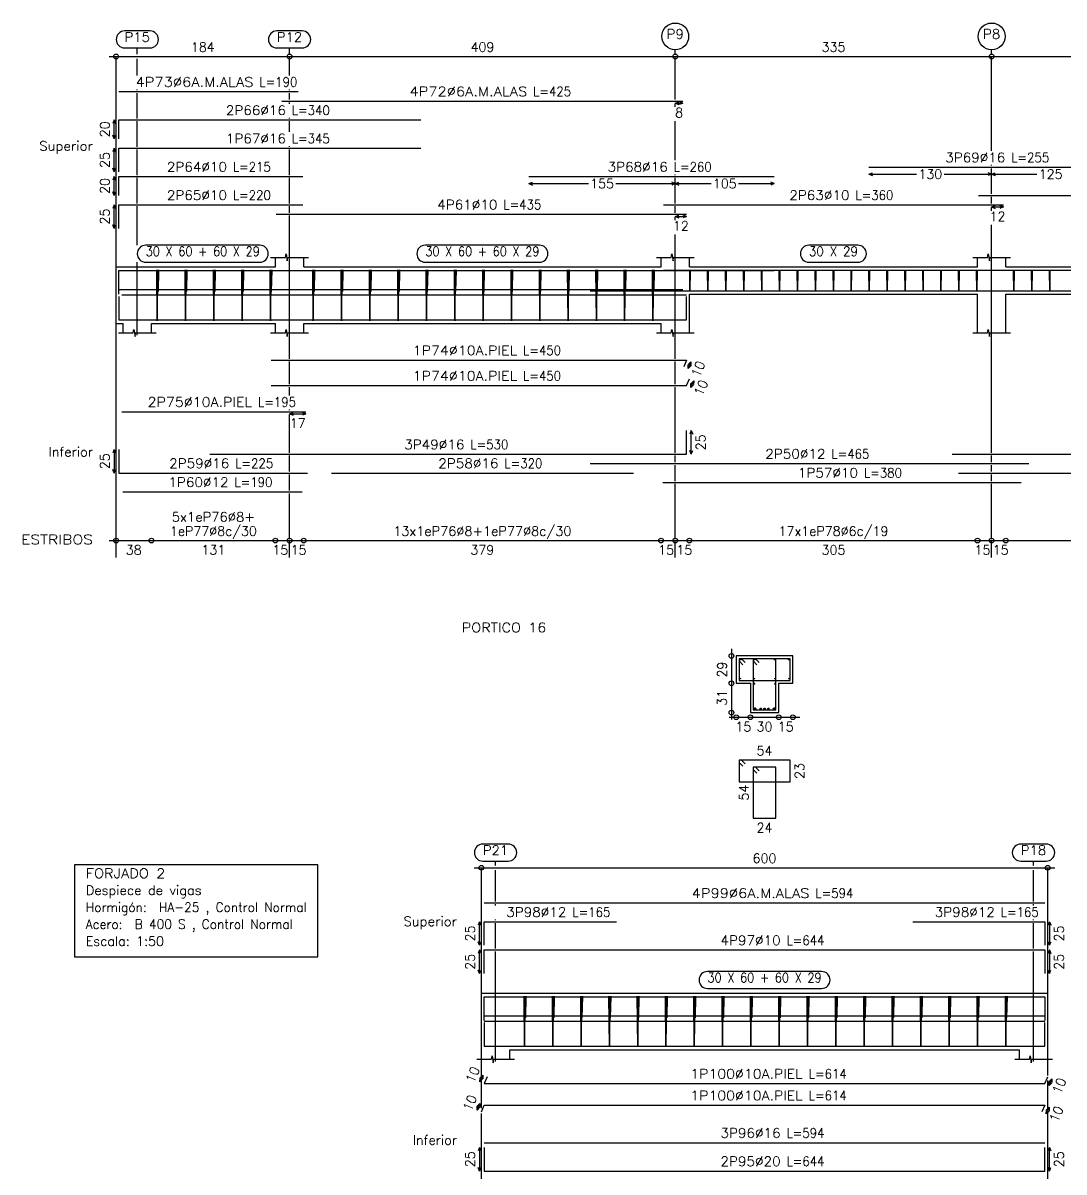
# Model space of a CAD drawing. Header units: millimetres. Extents: x 709.5 to 769, y 350.8 to 392.8.
# Drawn here: x 722.02 to 733.05, y 369.83 to 382.01 of the extents above; entities that cross this region are included whole.
import ezdxf
from ezdxf.enums import TextEntityAlignment as Align

# ---------------------------------------------------------------- set-up
doc = ezdxf.new("R2010")
doc.units = ezdxf.units.MM
doc.linetypes.add('CYPELINEA', pattern=[0])
for name, color, linetype in [('ARM_DENTRO_VIGA', 5, 'Continuous'), ('ARM_ESTRIBOS', 1, 'Continuous'), ('ARM_LONGITUDES', 3, 'CYPELINEA'), ('ARM_TEXTOS', 3, 'CYPELINEA'), ('COT_ARM', 3, 'CYPELINEA'), ('COT_COTAS', 3, 'CYPELINEA'), ('COT_EST', 3, 'CYPELINEA'), ('COT_LIN_APOYOS', 2, 'CYPELINEA'), ('COT_LIN_AUX_COTA', 2, 'CYPELINEA'), ('REF_ESCALA', 3, 'CYPELINEA'), ('REF_NOMBRE', 3, 'CYPELINEA'), ('REF_REFERENCIA', 3, 'CYPELINEA'), ('SEC_CONTORNOS', 2, 'Continuous'), ('SEC_DIM_VIGA', 3, 'CYPELINEA'), ('TABLAS', 1, 'CYPELINEA'), ('TXT_EST', 3, 'CYPELINEA'), ('TXT_LONG', 3, 'CYPELINEA')]:
    doc.layers.add(name, color=color, linetype=linetype)
doc.styles.get("Standard").update_dxf_attribs({"font": 'romans.shx'})

msp = doc.modelspace()

# ---------------------------------------------------------------- linework, layer by layer
at = {"layer": 'ARM_DENTRO_VIGA'}
for p, q in [((729.617, 375.261), (729.632, 375.261)), ((729.625, 375.269), (729.625, 375.254)), ((729.767, 375.261), (729.782, 375.261)), ((729.775, 375.269), (729.775, 375.254)), ((729.981, 375.261), (729.996, 375.261)), ((729.989, 375.269), (729.989, 375.254)), ((730.131, 375.261), (730.146, 375.261)), ((730.139, 375.269), (730.139, 375.254)), ((729.618, 375.059), (729.627, 375.059)), ((729.623, 375.064), (729.623, 375.055)), ((729.762, 375.004), (729.777, 375.004)), ((729.768, 375.059), (729.777, 375.059)), ((729.77, 375.012), (729.77, 374.997)), ((729.773, 375.064), (729.773, 375.055)), ((729.986, 375.059), (729.995, 375.059)), ((729.986, 375.004), (730.001, 375.004)), ((729.991, 375.064), (729.991, 375.055)), ((729.993, 375.012), (729.993, 374.997)), ((730.136, 375.059), (730.145, 375.059)), ((730.141, 375.064), (730.141, 375.055)), ((729.765, 374.737), (729.795, 374.737)), ((729.78, 374.752), (729.78, 374.722)), ((729.829, 374.737), (729.853, 374.737)), ((729.841, 374.749), (729.841, 374.725)), ((729.869, 374.737), (729.894, 374.737)), ((729.881, 374.749), (729.881, 374.725)), ((729.91, 374.737), (729.934, 374.737)), ((729.922, 374.749), (729.922, 374.725)), ((729.969, 374.737), (729.999, 374.737)), ((729.984, 374.752), (729.984, 374.722))]:
    msp.add_line(p, q, dxfattribs=at)
for points in [[(723.04, 381.28), (724.94, 381.28)], [(724.767, 381.18), (729.017, 381.18)], [(723.04, 380.78), (723.04, 380.98), (726.24, 380.98)], [(723.04, 380.43), (723.04, 380.68), (726.24, 380.68)], [(730.988, 380.48), (733.538, 380.48)], [(723.04, 380.18), (723.04, 380.38), (724.99, 380.38)], [(727.385, 380.38), (729.985, 380.38)], [(732.148, 380.18), (735.748, 380.18)], [(723.04, 379.83), (723.04, 380.08), (724.99, 380.08)], [(724.705, 379.98), (729.055, 379.98)], [(728.812, 380.08), (732.412, 380.08)], [(723.04, 379.134), (723.04, 379.384), (726.24, 379.384)], [(723.04, 379.184), (723.04, 379.384), (726.24, 379.384)], [(723.04, 379.134), (723.04, 379.384), (724.99, 379.384)], [(723.04, 379.184), (723.04, 379.384), (724.99, 379.384)], [(724.705, 379.384), (729.055, 379.384)], [(727.385, 379.384), (729.985, 379.384)], [(728.812, 379.386), (732.412, 379.386)], [(730.988, 379.386), (733.538, 379.386)], [(732.148, 379.386), (735.748, 379.386)], [(723.04, 379.182), (724.94, 379.182)], [(723.071, 379.127), (725.021, 379.127)], [(724.655, 379.127), (729.055, 379.127)], [(724.655, 379.127), (729.055, 379.127)], [(724.767, 379.182), (729.017, 379.182)], [(728.032, 379.168), (732.682, 379.168)], [(728.802, 379.168), (732.602, 379.168)], [(731.868, 379.168), (736.018, 379.168)], [(731.938, 379.168), (735.938, 379.168)], [(723.04, 379.11), (723.04, 378.86), (725.04, 378.86)], [(724.005, 378.86), (729.055, 378.86), (729.055, 379.11)], [(723.081, 378.86), (724.981, 378.86)], [(725.292, 378.86), (728.492, 378.86)], [(724.655, 378.434), (729.055, 378.434), (729.025, 378.364)], [(724.655, 378.164), (729.055, 378.164), (729.085, 378.234)], [(723.071, 377.887), (725.021, 377.887)], [(724.005, 377.437), (729.055, 377.437), (729.055, 377.687)], [(723.04, 377.487), (723.04, 377.237), (725.04, 377.237)], [(731.868, 377.437), (736.018, 377.437)], [(728.032, 377.337), (732.682, 377.337)], [(725.292, 377.237), (728.492, 377.237)], [(731.938, 377.237), (735.938, 377.237)], [(728.802, 377.137), (732.602, 377.137)], [(723.081, 377.037), (724.981, 377.037)], [(726.912, 372.682), (732.852, 372.682)], [(726.911, 372.232), (726.911, 372.482), (728.311, 372.482)], [(731.452, 372.482), (732.852, 372.482), (732.852, 372.232)], [(726.912, 371.932), (726.912, 372.182), (732.852, 372.182), (732.852, 371.932)], [(726.911, 371.436), (726.911, 371.686), (728.311, 371.686)], [(726.912, 371.436), (726.912, 371.686), (732.852, 371.686), (732.852, 371.436)], [(731.452, 371.686), (732.852, 371.686), (732.852, 371.436)], [(726.912, 371.484), (732.852, 371.484)], [(726.912, 371.429), (732.852, 371.429)], [(726.912, 371.429), (732.852, 371.429)], [(726.912, 371.412), (726.912, 371.162), (732.852, 371.162), (732.852, 371.412)], [(726.912, 371.162), (732.852, 371.162)], [(726.942, 370.836), (726.912, 370.766), (732.852, 370.766), (732.882, 370.836)], [(726.882, 370.466), (726.912, 370.536), (732.852, 370.536), (732.821, 370.466)], [(726.912, 370.139), (732.852, 370.139)], [(726.912, 370.089), (726.912, 369.839), (732.852, 369.839), (732.852, 370.089)]]:
    msp.add_lwpolyline(points, dxfattribs=at)
for centre, radius in [((729.625, 375.261), 0.005), ((729.775, 375.261), 0.005), ((729.989, 375.261), 0.005), ((730.139, 375.261), 0.005), ((729.623, 375.059), 0.003), ((729.77, 375.004), 0.005), ((729.773, 375.059), 0.003), ((729.991, 375.059), 0.003), ((729.993, 375.004), 0.005), ((730.141, 375.059), 0.003), ((729.78, 374.737), 0.01), ((729.841, 374.737), 0.008), ((729.881, 374.737), 0.008), ((729.922, 374.737), 0.008), ((729.984, 374.737), 0.01)]:
    msp.add_circle(centre, radius, dxfattribs=at)
at = {"layer": 'ARM_ESTRIBOS'}
for points in [[(723.45, 379.353), (723.45, 379.392), (723.446, 378.852), (723.442, 379.392), (723.441, 379.368), (723.441, 379.329)], [(723.459, 379.353), (723.459, 379.392), (723.455, 379.162), (723.451, 379.392), (723.451, 379.368), (723.451, 379.329)], [(723.75, 379.353), (723.75, 379.392), (723.746, 378.852), (723.742, 379.392), (723.741, 379.368), (723.741, 379.329)], [(723.759, 379.353), (723.759, 379.392), (723.755, 379.162), (723.751, 379.392), (723.751, 379.368), (723.751, 379.329)], [(724.05, 379.353), (724.05, 379.392), (724.046, 378.852), (724.042, 379.392), (724.041, 379.368), (724.041, 379.329)], [(724.059, 379.353), (724.059, 379.392), (724.055, 379.162), (724.051, 379.392), (724.051, 379.368), (724.051, 379.329)], [(724.35, 379.353), (724.35, 379.392), (724.346, 378.852), (724.342, 379.392), (724.341, 379.368), (724.341, 379.329)], [(724.359, 379.353), (724.359, 379.392), (724.355, 379.162), (724.351, 379.392), (724.351, 379.368), (724.351, 379.329)], [(724.65, 379.353), (724.65, 379.392), (724.646, 378.852), (724.642, 379.392), (724.641, 379.368), (724.641, 379.329)], [(724.659, 379.353), (724.659, 379.392), (724.655, 379.162), (724.651, 379.392), (724.651, 379.368), (724.651, 379.329)], [(725.103, 379.353), (725.103, 379.392), (725.099, 378.852), (725.095, 379.392), (725.094, 379.368), (725.094, 379.329)], [(725.112, 379.353), (725.112, 379.392), (725.108, 379.162), (725.104, 379.392), (725.104, 379.368), (725.104, 379.329)], [(725.403, 379.353), (725.403, 379.392), (725.399, 378.852), (725.395, 379.392), (725.394, 379.368), (725.394, 379.329)], [(725.412, 379.353), (725.412, 379.392), (725.408, 379.162), (725.404, 379.392), (725.404, 379.368), (725.404, 379.329)], [(725.703, 379.353), (725.703, 379.392), (725.699, 378.852), (725.695, 379.392), (725.694, 379.368), (725.694, 379.329)], [(725.712, 379.353), (725.712, 379.392), (725.708, 379.162), (725.704, 379.392), (725.704, 379.368), (725.704, 379.329)], [(726.003, 379.353), (726.003, 379.392), (725.999, 378.852), (725.995, 379.392), (725.994, 379.368), (725.994, 379.329)], [(726.012, 379.353), (726.012, 379.392), (726.008, 379.162), (726.004, 379.392), (726.004, 379.368), (726.004, 379.329)], [(726.303, 379.353), (726.303, 379.392), (726.299, 378.852), (726.295, 379.392), (726.294, 379.368), (726.294, 379.329)], [(726.312, 379.353), (726.312, 379.392), (726.308, 379.162), (726.304, 379.392), (726.304, 379.368), (726.304, 379.329)], [(726.603, 379.353), (726.603, 379.392), (726.599, 378.852), (726.595, 379.392), (726.594, 379.368), (726.594, 379.329)], [(726.612, 379.353), (726.612, 379.392), (726.608, 379.162), (726.604, 379.392), (726.604, 379.368), (726.604, 379.329)], [(726.903, 379.353), (726.903, 379.392), (726.899, 378.852), (726.895, 379.392), (726.894, 379.368), (726.894, 379.329)], [(726.912, 379.353), (726.912, 379.392), (726.908, 379.162), (726.904, 379.392), (726.904, 379.368), (726.904, 379.329)], [(727.203, 379.353), (727.203, 379.392), (727.199, 378.852), (727.195, 379.392), (727.194, 379.368), (727.194, 379.329)], [(727.212, 379.353), (727.212, 379.392), (727.208, 379.162), (727.204, 379.392), (727.204, 379.368), (727.204, 379.329)], [(727.503, 379.353), (727.503, 379.392), (727.499, 378.852), (727.495, 379.392), (727.494, 379.368), (727.494, 379.329)], [(727.512, 379.353), (727.512, 379.392), (727.508, 379.162), (727.504, 379.392), (727.504, 379.368), (727.504, 379.329)], [(727.803, 379.353), (727.803, 379.392), (727.799, 378.852), (727.795, 379.392), (727.794, 379.368), (727.794, 379.329)], [(727.812, 379.353), (727.812, 379.392), (727.808, 379.162), (727.804, 379.392), (727.804, 379.368), (727.804, 379.329)], [(728.103, 379.353), (728.103, 379.392), (728.099, 378.852), (728.095, 379.392), (728.094, 379.368), (728.094, 379.329)], [(728.112, 379.353), (728.112, 379.392), (728.108, 379.162), (728.104, 379.392), (728.104, 379.368), (728.104, 379.329)], [(728.403, 379.353), (728.403, 379.392), (728.399, 378.852), (728.395, 379.392), (728.394, 379.368), (728.394, 379.329)], [(728.412, 379.353), (728.412, 379.392), (728.408, 379.162), (728.404, 379.392), (728.404, 379.368), (728.404, 379.329)], [(728.703, 379.353), (728.703, 379.392), (728.699, 378.852), (728.695, 379.392), (728.694, 379.368), (728.694, 379.329)], [(728.712, 379.353), (728.712, 379.392), (728.708, 379.162), (728.704, 379.392), (728.704, 379.368), (728.704, 379.329)], [(729.094, 379.363), (729.094, 379.392), (729.091, 379.162), (729.088, 379.392), (729.087, 379.374), (729.087, 379.345)], [(729.284, 379.363), (729.284, 379.392), (729.281, 379.162), (729.278, 379.392), (729.277, 379.374), (729.277, 379.345)], [(729.474, 379.363), (729.474, 379.392), (729.471, 379.162), (729.468, 379.392), (729.467, 379.374), (729.467, 379.345)], [(729.664, 379.363), (729.664, 379.392), (729.661, 379.162), (729.658, 379.392), (729.657, 379.374), (729.657, 379.345)], [(729.854, 379.363), (729.854, 379.392), (729.851, 379.162), (729.848, 379.392), (729.847, 379.374), (729.847, 379.345)], [(730.044, 379.363), (730.044, 379.392), (730.041, 379.162), (730.038, 379.392), (730.037, 379.374), (730.037, 379.345)], [(730.234, 379.363), (730.234, 379.392), (730.231, 379.162), (730.228, 379.392), (730.227, 379.374), (730.227, 379.345)], [(730.424, 379.363), (730.424, 379.392), (730.421, 379.162), (730.418, 379.392), (730.417, 379.374), (730.417, 379.345)], [(730.614, 379.363), (730.614, 379.392), (730.611, 379.162), (730.608, 379.392), (730.607, 379.374), (730.607, 379.345)], [(730.804, 379.363), (730.804, 379.392), (730.801, 379.162), (730.798, 379.392), (730.797, 379.374), (730.797, 379.345)], [(730.994, 379.363), (730.994, 379.392), (730.991, 379.162), (730.988, 379.392), (730.987, 379.374), (730.987, 379.345)], [(731.184, 379.363), (731.184, 379.392), (731.181, 379.162), (731.178, 379.392), (731.177, 379.374), (731.177, 379.345)], [(731.374, 379.363), (731.374, 379.392), (731.371, 379.162), (731.368, 379.392), (731.367, 379.374), (731.367, 379.345)], [(731.564, 379.363), (731.564, 379.392), (731.561, 379.162), (731.558, 379.392), (731.557, 379.374), (731.557, 379.345)], [(731.754, 379.363), (731.754, 379.392), (731.751, 379.162), (731.748, 379.392), (731.747, 379.374), (731.747, 379.345)], [(731.944, 379.363), (731.944, 379.392), (731.941, 379.162), (731.938, 379.392), (731.937, 379.374), (731.937, 379.345)], [(732.134, 379.363), (732.134, 379.392), (732.131, 379.162), (732.128, 379.392), (732.127, 379.374), (732.127, 379.345)], [(732.526, 379.363), (732.526, 379.392), (732.523, 379.162), (732.52, 379.392), (732.52, 379.374), (732.52, 379.345)], [(732.716, 379.363), (732.716, 379.392), (732.713, 379.162), (732.71, 379.392), (732.71, 379.374), (732.71, 379.345)], [(732.906, 379.363), (732.906, 379.392), (732.903, 379.162), (732.9, 379.392), (732.9, 379.374), (732.9, 379.345)], [(729.675, 375.23), (729.636, 375.269), (729.612, 375.269), (729.612, 375.039), (730.152, 375.039), (730.152, 375.269), (729.612, 375.269), (729.612, 375.245), (729.651, 375.206)], [(729.825, 375.23), (729.786, 375.269), (729.762, 375.269), (729.762, 374.729), (730.002, 374.729), (730.002, 375.269), (729.762, 375.269), (729.762, 375.245), (729.801, 375.206)], [(729.675, 374.155), (729.636, 374.194), (729.612, 374.194), (729.612, 373.964), (730.152, 373.964), (730.152, 374.194), (729.612, 374.194), (729.612, 374.17), (729.651, 374.131)], [(729.825, 374.08), (729.786, 374.119), (729.762, 374.119), (729.762, 373.579), (730.002, 373.579), (730.002, 374.119), (729.762, 374.119), (729.762, 374.095), (729.801, 374.056)], [(727.341, 371.655), (727.341, 371.694), (727.337, 371.154), (727.333, 371.694), (727.333, 371.67), (727.333, 371.631)], [(727.351, 371.655), (727.351, 371.694), (727.347, 371.464), (727.343, 371.694), (727.342, 371.67), (727.342, 371.631)], [(727.641, 371.655), (727.641, 371.694), (727.637, 371.154), (727.633, 371.694), (727.633, 371.67), (727.633, 371.631)], [(727.651, 371.655), (727.651, 371.694), (727.647, 371.464), (727.643, 371.694), (727.642, 371.67), (727.642, 371.631)], [(727.941, 371.655), (727.941, 371.694), (727.937, 371.154), (727.933, 371.694), (727.933, 371.67), (727.933, 371.631)], [(727.951, 371.655), (727.951, 371.694), (727.947, 371.464), (727.943, 371.694), (727.942, 371.67), (727.942, 371.631)], [(728.241, 371.655), (728.241, 371.694), (728.237, 371.154), (728.233, 371.694), (728.233, 371.67), (728.233, 371.631)], [(728.251, 371.655), (728.251, 371.694), (728.247, 371.464), (728.243, 371.694), (728.242, 371.67), (728.242, 371.631)], [(728.541, 371.655), (728.541, 371.694), (728.537, 371.154), (728.533, 371.694), (728.533, 371.67), (728.533, 371.631)], [(728.551, 371.655), (728.551, 371.694), (728.547, 371.464), (728.543, 371.694), (728.542, 371.67), (728.542, 371.631)], [(728.841, 371.655), (728.841, 371.694), (728.837, 371.154), (728.833, 371.694), (728.833, 371.67), (728.833, 371.631)], [(728.851, 371.655), (728.851, 371.694), (728.847, 371.464), (728.843, 371.694), (728.842, 371.67), (728.842, 371.631)], [(729.141, 371.655), (729.141, 371.694), (729.137, 371.154), (729.133, 371.694), (729.133, 371.67), (729.133, 371.631)], [(729.151, 371.655), (729.151, 371.694), (729.147, 371.464), (729.143, 371.694), (729.142, 371.67), (729.142, 371.631)], [(729.441, 371.655), (729.441, 371.694), (729.437, 371.154), (729.433, 371.694), (729.433, 371.67), (729.433, 371.631)], [(729.451, 371.655), (729.451, 371.694), (729.447, 371.464), (729.443, 371.694), (729.442, 371.67), (729.442, 371.631)], [(729.741, 371.655), (729.741, 371.694), (729.737, 371.154), (729.733, 371.694), (729.733, 371.67), (729.733, 371.631)], [(729.751, 371.655), (729.751, 371.694), (729.747, 371.464), (729.743, 371.694), (729.742, 371.67), (729.742, 371.631)], [(730.041, 371.655), (730.041, 371.694), (730.037, 371.154), (730.033, 371.694), (730.033, 371.67), (730.033, 371.631)], [(730.051, 371.655), (730.051, 371.694), (730.047, 371.464), (730.043, 371.694), (730.042, 371.67), (730.042, 371.631)], [(730.341, 371.655), (730.341, 371.694), (730.337, 371.154), (730.333, 371.694), (730.333, 371.67), (730.333, 371.631)], [(730.351, 371.655), (730.351, 371.694), (730.347, 371.464), (730.343, 371.694), (730.342, 371.67), (730.342, 371.631)], [(730.641, 371.655), (730.641, 371.694), (730.637, 371.154), (730.633, 371.694), (730.633, 371.67), (730.633, 371.631)], [(730.651, 371.655), (730.651, 371.694), (730.647, 371.464), (730.643, 371.694), (730.642, 371.67), (730.642, 371.631)], [(730.941, 371.655), (730.941, 371.694), (730.937, 371.154), (730.933, 371.694), (730.933, 371.67), (730.933, 371.631)], [(730.951, 371.655), (730.951, 371.694), (730.947, 371.464), (730.943, 371.694), (730.942, 371.67), (730.942, 371.631)], [(731.241, 371.655), (731.241, 371.694), (731.237, 371.154), (731.233, 371.694), (731.233, 371.67), (731.233, 371.631)], [(731.251, 371.655), (731.251, 371.694), (731.247, 371.464), (731.243, 371.694), (731.242, 371.67), (731.242, 371.631)], [(731.541, 371.655), (731.541, 371.694), (731.537, 371.154), (731.533, 371.694), (731.533, 371.67), (731.533, 371.631)], [(731.551, 371.655), (731.551, 371.694), (731.547, 371.464), (731.543, 371.694), (731.542, 371.67), (731.542, 371.631)], [(731.841, 371.655), (731.841, 371.694), (731.837, 371.154), (731.833, 371.694), (731.833, 371.67), (731.833, 371.631)], [(731.851, 371.655), (731.851, 371.694), (731.847, 371.464), (731.843, 371.694), (731.842, 371.67), (731.842, 371.631)], [(732.141, 371.655), (732.141, 371.694), (732.137, 371.154), (732.133, 371.694), (732.133, 371.67), (732.133, 371.631)], [(732.151, 371.655), (732.151, 371.694), (732.147, 371.464), (732.143, 371.694), (732.142, 371.67), (732.142, 371.631)], [(732.441, 371.655), (732.441, 371.694), (732.437, 371.154), (732.433, 371.694), (732.433, 371.67), (732.433, 371.631)], [(732.451, 371.655), (732.451, 371.694), (732.447, 371.464), (732.443, 371.694), (732.442, 371.67), (732.442, 371.631)]]:
    msp.add_lwpolyline(points, dxfattribs=at)
at = {"layer": 'ARM_LONGITUDES'}
for p, q in [((722.99, 380.98), (722.975, 380.942)), ((722.99, 380.78), (722.99, 380.98)), ((722.99, 380.98), (723.005, 380.942)), ((722.99, 380.78), (722.975, 380.817)), ((722.99, 380.78), (723.005, 380.817)), ((722.99, 380.68), (722.975, 380.642)), ((722.99, 380.43), (722.99, 380.68)), ((722.99, 380.68), (723.005, 380.642)), ((722.99, 380.43), (722.975, 380.467)), ((722.99, 380.43), (723.005, 380.467)), ((722.99, 380.38), (722.975, 380.342)), ((722.99, 380.18), (722.99, 380.38)), ((722.99, 380.38), (723.005, 380.342)), ((722.99, 380.18), (722.975, 380.217)), ((722.99, 380.18), (723.005, 380.217)), ((722.99, 380.08), (722.975, 380.042)), ((722.99, 379.83), (722.99, 380.08)), ((722.99, 380.08), (723.005, 380.042)), ((722.99, 379.83), (722.975, 379.867)), ((722.99, 379.83), (723.005, 379.867)), ((729.101, 378.415), (729.071, 378.345)), ((729.071, 378.345), (729.072, 378.385)), ((729.101, 378.415), (729.073, 378.386)), ((729.101, 378.415), (729.1, 378.374)), ((729.071, 378.345), (729.1, 378.373)), ((729.101, 378.145), (729.131, 378.215)), ((729.101, 378.145), (729.102, 378.185)), ((729.101, 378.145), (729.13, 378.173)), ((729.131, 378.215), (729.103, 378.186)), ((729.131, 378.215), (729.13, 378.174)), ((729.105, 377.687), (729.09, 377.65)), ((729.105, 377.437), (729.105, 377.687)), ((729.105, 377.687), (729.12, 377.65)), ((722.99, 377.487), (722.975, 377.45)), ((722.99, 377.487), (722.99, 377.237)), ((722.99, 377.487), (723.005, 377.45)), ((729.105, 377.437), (729.09, 377.475)), ((729.105, 377.437), (729.12, 377.475)), ((722.99, 377.237), (722.975, 377.275)), ((722.99, 377.237), (723.005, 377.275)), ((726.861, 372.482), (726.846, 372.444)), ((726.861, 372.232), (726.861, 372.482)), ((726.861, 372.482), (726.876, 372.444)), ((732.902, 372.482), (732.887, 372.444)), ((732.902, 372.482), (732.902, 372.232)), ((732.902, 372.482), (732.917, 372.444)), ((726.861, 372.232), (726.846, 372.269)), ((726.861, 372.182), (726.846, 372.144)), ((726.861, 372.232), (726.876, 372.269)), ((726.861, 371.932), (726.861, 372.182)), ((726.861, 372.182), (726.877, 372.144)), ((732.902, 372.232), (732.887, 372.269)), ((732.902, 372.182), (732.887, 372.144)), ((732.902, 372.232), (732.917, 372.269)), ((732.902, 372.182), (732.902, 371.932)), ((732.902, 372.182), (732.916, 372.144)), ((726.861, 371.932), (726.846, 371.969)), ((726.861, 371.932), (726.877, 371.969)), ((732.902, 371.932), (732.887, 371.969)), ((732.902, 371.932), (732.916, 371.969)), ((726.896, 370.856), (726.866, 370.786)), ((726.896, 370.856), (726.867, 370.828)), ((726.896, 370.856), (726.895, 370.816)), ((726.866, 370.786), (726.867, 370.827)), ((726.866, 370.786), (726.894, 370.815)), ((732.897, 370.747), (732.927, 370.817)), ((732.897, 370.747), (732.898, 370.787)), ((732.897, 370.747), (732.926, 370.775)), ((732.927, 370.817), (732.899, 370.788)), ((732.927, 370.817), (732.926, 370.776)), ((726.836, 370.486), (726.866, 370.556)), ((726.836, 370.486), (726.837, 370.527)), ((726.836, 370.486), (726.864, 370.515)), ((726.866, 370.556), (726.837, 370.528)), ((726.866, 370.556), (726.865, 370.516)), ((732.897, 370.517), (732.867, 370.447)), ((732.867, 370.447), (732.868, 370.487)), ((732.867, 370.447), (732.896, 370.475)), ((732.897, 370.517), (732.869, 370.488)), ((732.897, 370.517), (732.896, 370.476)), ((726.861, 370.089), (726.846, 370.052)), ((726.861, 370.089), (726.861, 369.839)), ((726.861, 370.089), (726.877, 370.052)), ((732.902, 370.089), (732.887, 370.052)), ((732.902, 369.839), (732.902, 370.089)), ((732.902, 370.089), (732.916, 370.052)), ((726.861, 369.839), (726.846, 369.877)), ((726.861, 369.839), (726.877, 369.877)), ((732.902, 369.839), (732.887, 369.877)), ((732.902, 369.839), (732.916, 369.877))]:
    msp.add_line(p, q, dxfattribs=at)
at = {"layer": 'COT_ARM'}
for p, q in [((728.935, 381.157), (728.973, 381.172)), ((728.935, 381.157), (729.017, 381.157)), ((728.935, 381.157), (728.973, 381.142)), ((729.017, 381.157), (728.979, 381.172)), ((729.017, 381.157), (728.979, 381.142)), ((730.988, 380.405), (731.025, 380.42)), ((730.988, 380.405), (731.493, 380.405)), ((730.988, 380.405), (731.025, 380.39)), ((731.783, 380.405), (732.288, 380.405)), ((732.288, 380.405), (732.25, 380.42)), ((732.288, 380.405), (732.25, 380.39)), ((732.288, 380.405), (732.325, 380.42)), ((732.288, 380.405), (732.768, 380.405)), ((732.288, 380.405), (732.325, 380.39)), ((727.385, 380.305), (727.423, 380.32)), ((727.385, 380.305), (728.016, 380.305)), ((727.385, 380.305), (727.423, 380.29)), ((728.305, 380.305), (728.935, 380.305)), ((728.935, 380.305), (728.898, 380.32)), ((728.935, 380.305), (728.898, 380.29)), ((728.935, 380.305), (728.973, 380.32)), ((728.935, 380.305), (729.316, 380.305)), ((728.935, 380.305), (728.973, 380.29)), ((729.605, 380.305), (729.985, 380.305)), ((729.985, 380.305), (729.948, 380.32)), ((729.985, 380.305), (729.948, 380.29)), ((728.935, 379.957), (728.973, 379.972)), ((729.055, 379.957), (729.018, 379.972)), ((732.288, 380.057), (732.325, 380.072)), ((732.288, 380.057), (732.412, 380.057)), ((732.288, 380.057), (732.325, 380.042)), ((732.412, 380.057), (732.374, 380.072)), ((732.412, 380.057), (732.374, 380.042)), ((728.935, 379.957), (729.055, 379.957)), ((728.935, 379.957), (728.973, 379.942)), ((729.055, 379.957), (729.018, 379.942)), ((724.848, 377.865), (724.885, 377.88)), ((724.848, 377.865), (725.021, 377.865)), ((724.848, 377.865), (724.885, 377.85)), ((725.021, 377.865), (724.984, 377.88)), ((725.021, 377.865), (724.984, 377.85))]:
    msp.add_line(p, q, dxfattribs=at)
at = {"layer": 'COT_COTAS'}
for p, q in [((722.935, 381.652), (724.848, 381.652)), ((724.848, 381.652), (728.935, 381.652)), ((728.935, 381.652), (732.288, 381.652)), ((732.288, 381.652), (735.608, 381.652)), ((726.806, 373.054), (732.957, 373.054))]:
    msp.add_line(p, q, dxfattribs=at)
for centre in [(723.01, 381.652), (724.848, 381.652), (728.935, 381.652), (732.288, 381.652), (726.881, 373.054), (732.882, 373.054)]:
    msp.add_circle(centre, 0.025, dxfattribs=at)
at = {"layer": 'COT_EST'}
for p, q in [((722.935, 376.522), (723.385, 376.522)), ((723.385, 376.522), (724.698, 376.522)), ((724.698, 376.522), (724.848, 376.522)), ((724.848, 376.522), (724.998, 376.522)), ((724.998, 376.522), (728.785, 376.522)), ((728.785, 376.522), (728.935, 376.522)), ((728.935, 376.522), (729.085, 376.522)), ((729.085, 376.522), (732.138, 376.522)), ((732.138, 376.522), (732.288, 376.522)), ((732.288, 376.522), (732.438, 376.522)), ((732.438, 376.522), (735.458, 376.522))]:
    msp.add_line(p, q, dxfattribs=at)
for centre in [(723.01, 376.522), (723.385, 376.522), (724.698, 376.522), (724.848, 376.522), (724.998, 376.522), (728.785, 376.522), (728.935, 376.522), (729.085, 376.522), (732.138, 376.522), (732.288, 376.522), (732.438, 376.522)]:
    msp.add_circle(centre, 0.025, dxfattribs=at)
at = {"layer": 'COT_LIN_APOYOS'}
for p, q in [((723.01, 381.64), (723.01, 381.652)), ((723.01, 381.452), (723.01, 381.64)), ((724.848, 381.452), (724.848, 381.64)), ((728.935, 381.452), (728.935, 381.64)), ((732.288, 381.452), (732.288, 381.64)), ((723.01, 379.652), (723.01, 381.452)), ((728.935, 381.195), (728.935, 381.452)), ((732.288, 380.652), (732.288, 381.452)), ((724.848, 381.295), (724.848, 381.302)), ((724.848, 381.195), (724.848, 381.265)), ((724.848, 381.152), (724.848, 381.165)), ((728.935, 381.117), (728.935, 381.15)), ((724.848, 380.995), (724.848, 381.002)), ((724.848, 380.852), (724.848, 380.965)), ((728.935, 380.552), (728.935, 380.967)), ((724.848, 380.695), (724.848, 380.702)), ((724.848, 380.395), (724.848, 380.665)), ((732.288, 380.495), (732.288, 380.502)), ((732.288, 380.412), (732.288, 380.465)), ((724.848, 380.095), (724.848, 380.365)), ((728.935, 380.395), (728.935, 380.402)), ((728.935, 380.312), (728.935, 380.365)), ((732.288, 380.195), (732.288, 380.397)), ((728.935, 380.095), (728.935, 380.297)), ((732.288, 380.095), (732.288, 380.165)), ((724.848, 379.995), (724.848, 380.065)), ((728.935, 379.995), (728.935, 380.065)), ((732.288, 380.017), (732.288, 380.05)), ((724.848, 379.652), (724.848, 379.965)), ((728.935, 379.917), (728.935, 379.95)), ((732.288, 379.652), (732.288, 379.867)), ((728.935, 379.652), (728.935, 379.767)), ((723.01, 378.607), (723.01, 379.652)), ((724.848, 378.607), (724.848, 379.652)), ((728.935, 378.607), (728.935, 379.652)), ((732.288, 378.607), (732.288, 379.652)), ((723.01, 377.702), (723.01, 378.607)), ((724.848, 378.449), (724.848, 378.607)), ((728.935, 378.449), (728.935, 378.607)), ((732.288, 377.702), (732.288, 378.607)), ((724.848, 378.179), (724.848, 378.419)), ((728.935, 378.179), (728.935, 378.419)), ((724.848, 378.06), (724.848, 378.149)), ((728.935, 377.702), (728.935, 378.149)), ((724.848, 377.902), (724.848, 377.91)), ((724.848, 377.702), (724.848, 377.857)), ((723.01, 376.822), (723.01, 377.702)), ((724.848, 377.452), (724.848, 377.702)), ((728.935, 377.452), (728.935, 377.702)), ((732.288, 377.452), (732.288, 377.702)), ((724.848, 377.252), (724.848, 377.422)), ((728.935, 377.352), (728.935, 377.422)), ((732.288, 377.352), (732.288, 377.422)), ((728.935, 377.152), (728.935, 377.322)), ((732.288, 377.252), (732.288, 377.322)), ((724.848, 377.052), (724.848, 377.222)), ((732.288, 377.152), (732.288, 377.222)), ((728.935, 376.822), (728.935, 377.122)), ((732.288, 376.822), (732.288, 377.122)), ((724.848, 376.822), (724.848, 377.022)), ((723.01, 376.535), (723.01, 376.822)), ((724.848, 376.535), (724.848, 376.822)), ((728.935, 376.535), (728.935, 376.822)), ((732.288, 376.535), (732.288, 376.822)), ((723.01, 376.51), (723.01, 376.535)), ((723.01, 376.342), (723.01, 376.51)), ((724.848, 376.342), (724.848, 376.51)), ((728.935, 376.342), (728.935, 376.51)), ((732.288, 376.342), (732.288, 376.51)), ((726.881, 373.042), (726.881, 373.054)), ((726.881, 372.854), (726.881, 373.042)), ((732.882, 373.042), (732.882, 373.054)), ((732.882, 372.854), (732.882, 373.042)), ((726.881, 371.954), (726.881, 372.854)), ((732.882, 371.954), (732.882, 372.854)), ((726.881, 370.939), (726.881, 371.954)), ((732.882, 370.939), (732.882, 371.954)), ((726.881, 370.838), (726.881, 370.939)), ((732.882, 370.853), (732.882, 370.939)), ((726.881, 370.504), (726.881, 370.803)), ((732.882, 370.5), (732.882, 370.799)), ((726.881, 370.312), (726.881, 370.45)), ((732.882, 370.312), (732.882, 370.465)), ((726.881, 369.624), (726.881, 370.312)), ((732.882, 369.624), (732.882, 370.312))]:
    msp.add_line(p, q, dxfattribs=at)
at = {"layer": 'COT_LIN_AUX_COTA'}
for p, q in [((723.235, 381.677), (723.235, 381.743)), ((724.848, 381.677), (724.848, 381.743)), ((728.935, 381.677), (728.935, 381.722)), ((732.288, 381.677), (732.288, 381.722)), ((723.235, 381.452), (723.235, 381.627)), ((723.235, 381.295), (723.235, 381.302)), ((723.235, 380.995), (723.235, 381.265)), ((723.235, 380.695), (723.235, 380.965)), ((723.235, 380.395), (723.235, 380.665)), ((723.235, 380.095), (723.235, 380.365)), ((723.235, 379.652), (723.235, 380.065)), ((723.235, 378.697), (723.235, 379.472)), ((727.031, 373.079), (727.031, 373.124)), ((727.031, 372.854), (727.031, 373.029)), ((732.732, 373.079), (732.732, 373.124)), ((732.732, 372.854), (732.732, 373.029)), ((727.031, 372.697), (727.031, 372.854)), ((732.732, 372.697), (732.732, 372.854)), ((727.031, 372.654), (727.031, 372.667)), ((732.732, 372.654), (732.732, 372.667)), ((727.031, 372.497), (727.031, 372.504)), ((727.031, 372.197), (727.031, 372.467)), ((732.732, 372.497), (732.732, 372.504)), ((732.732, 372.197), (732.732, 372.467)), ((727.031, 371.954), (727.031, 372.167)), ((732.732, 371.954), (732.732, 372.167)), ((727.031, 370.999), (727.031, 371.954)), ((732.732, 370.999), (732.732, 371.954))]:
    msp.add_line(p, q, dxfattribs=at)
at = {"layer": 'REF_NOMBRE'}
for p, q in [((724.533, 379.652), (723.324, 379.652)), ((727.496, 379.652), (726.287, 379.652)), ((730.871, 379.652), (730.352, 379.652)), ((723.324, 379.472), (724.533, 379.472)), ((726.287, 379.472), (727.496, 379.472)), ((730.352, 379.472), (730.871, 379.472)), ((730.486, 371.954), (729.277, 371.954)), ((729.277, 371.774), (730.486, 371.774))]:
    msp.add_line(p, q, dxfattribs=at)
for centre, start, end in [((723.324, 379.562), 90, 270), ((724.533, 379.562), 270, 90), ((726.287, 379.562), 90, 270), ((727.496, 379.562), 270, 90), ((730.352, 379.562), 90, 270), ((730.871, 379.562), 270, 90), ((729.277, 371.864), 90, 270), ((730.486, 371.864), 270, 90)]:
    msp.add_arc(centre, 0.09, start, end, dxfattribs=at)
at = {"layer": 'REF_REFERENCIA'}
for p, q in [((723.369, 381.923), (723.101, 381.923)), ((724.982, 381.923), (724.714, 381.923)), ((723.101, 381.743), (723.369, 381.743)), ((724.714, 381.743), (724.982, 381.743)), ((727.165, 373.304), (726.897, 373.304)), ((732.866, 373.304), (732.597, 373.304)), ((726.897, 373.124), (727.165, 373.124)), ((732.597, 373.124), (732.866, 373.124))]:
    msp.add_line(p, q, dxfattribs=at)
for centre in [(728.935, 381.865), (732.288, 381.865)]:
    msp.add_circle(centre, 0.142, dxfattribs=at)
for centre, start, end in [((723.101, 381.833), 90, 270), ((723.369, 381.833), 270, 90), ((724.714, 381.833), 90, 270), ((724.982, 381.833), 270, 90), ((726.897, 373.214), 90, 270), ((727.165, 373.214), 270, 90), ((732.597, 373.214), 90, 270), ((732.866, 373.214), 270, 90)]:
    msp.add_arc(centre, 0.09, start, end, dxfattribs=at)
at = {"layer": 'SEC_CONTORNOS'}
for p, q in [((724.648, 379.522), (724.805, 379.522)), ((724.698, 379.422), (724.698, 379.522)), ((724.805, 379.522), (724.812, 379.56)), ((724.812, 379.56), (724.824, 379.485)), ((724.824, 379.485), (724.83, 379.522)), ((724.83, 379.522), (725.048, 379.522)), ((724.998, 379.422), (724.998, 379.522)), ((728.735, 379.522), (728.893, 379.522)), ((728.785, 379.422), (728.785, 379.522)), ((728.893, 379.522), (728.899, 379.56)), ((728.899, 379.56), (728.912, 379.485)), ((728.912, 379.485), (728.918, 379.522)), ((728.918, 379.522), (729.135, 379.522)), ((729.085, 379.422), (729.085, 379.522)), ((732.088, 379.522), (732.245, 379.522)), ((732.138, 379.422), (732.138, 379.522)), ((732.245, 379.522), (732.252, 379.56)), ((732.252, 379.56), (732.264, 379.485)), ((732.264, 379.485), (732.27, 379.522)), ((732.27, 379.522), (732.488, 379.522)), ((732.438, 379.422), (732.438, 379.522)), ((723.01, 379.422), (723.085, 379.422)), ((723.01, 378.822), (723.01, 379.422)), ((723.085, 379.422), (723.385, 379.422)), ((723.085, 379.422), (723.385, 379.422)), ((723.385, 379.422), (724.698, 379.422)), ((724.998, 379.422), (728.785, 379.422)), ((729.085, 379.422), (732.138, 379.422)), ((732.438, 379.422), (735.458, 379.422)), ((729.085, 379.132), (732.138, 379.132)), ((729.085, 378.722), (729.085, 379.132)), ((732.138, 378.722), (732.138, 379.132)), ((732.438, 379.132), (735.458, 379.132)), ((732.438, 378.722), (732.438, 379.132)), ((723.01, 378.822), (723.085, 378.822)), ((723.085, 378.722), (723.085, 378.822)), ((723.192, 378.722), (723.199, 378.76)), ((723.199, 378.76), (723.211, 378.685)), ((723.385, 378.822), (724.698, 378.822)), ((723.385, 378.722), (723.385, 378.822)), ((724.698, 378.722), (724.698, 378.822)), ((724.805, 378.722), (724.812, 378.76)), ((724.812, 378.76), (724.824, 378.685)), ((724.998, 378.822), (728.785, 378.822)), ((724.998, 378.722), (724.998, 378.822)), ((728.785, 378.722), (728.785, 378.822)), ((728.893, 378.722), (728.899, 378.76)), ((728.899, 378.76), (728.912, 378.685)), ((732.245, 378.722), (732.252, 378.76)), ((732.252, 378.76), (732.264, 378.685)), ((723.035, 378.722), (723.192, 378.722)), ((723.211, 378.685), (723.217, 378.722)), ((723.217, 378.722), (723.435, 378.722)), ((724.648, 378.722), (724.805, 378.722)), ((724.824, 378.685), (724.83, 378.722)), ((724.83, 378.722), (725.048, 378.722)), ((728.735, 378.722), (728.893, 378.722)), ((728.912, 378.685), (728.918, 378.722)), ((728.918, 378.722), (729.135, 378.722)), ((732.088, 378.722), (732.245, 378.722)), ((732.264, 378.685), (732.27, 378.722)), ((732.27, 378.722), (732.488, 378.722)), ((726.881, 371.724), (727.181, 371.724)), ((726.881, 371.724), (727.181, 371.724)), ((726.881, 371.124), (726.881, 371.724)), ((726.881, 371.124), (726.881, 371.724)), ((727.181, 371.724), (732.582, 371.724)), ((732.582, 371.724), (732.882, 371.724)), ((732.582, 371.724), (732.882, 371.724)), ((732.882, 371.124), (732.882, 371.724)), ((732.882, 371.124), (732.882, 371.724)), ((726.881, 371.024), (726.881, 371.124)), ((727.181, 371.124), (732.582, 371.124)), ((727.181, 371.024), (727.181, 371.124)), ((732.582, 371.024), (732.582, 371.124)), ((732.882, 371.024), (732.882, 371.124)), ((726.831, 371.024), (726.989, 371.024)), ((726.989, 371.024), (726.995, 371.062)), ((726.995, 371.062), (727.007, 370.987)), ((727.007, 370.987), (727.014, 371.024)), ((727.014, 371.024), (727.231, 371.024)), ((732.532, 371.024), (732.689, 371.024)), ((732.689, 371.024), (732.695, 371.062)), ((732.695, 371.062), (732.708, 370.987)), ((732.708, 370.987), (732.714, 371.024)), ((732.714, 371.024), (732.932, 371.024))]:
    msp.add_line(p, q, dxfattribs=at)
msp.add_lwpolyline([(729.731, 375.299), (729.581, 375.299), (729.581, 375.009), (729.731, 375.009), (729.731, 374.699), (730.032, 374.699), (730.032, 375.009), (730.182, 375.009), (730.182, 375.299), (730.032, 375.299), (729.731, 375.299)], dxfattribs=at)
at = {"layer": 'SEC_DIM_VIGA'}
for p, q in [((729.531, 375.374), (729.531, 375.009)), ((729.531, 375.009), (729.531, 374.624)), ((729.507, 374.649), (729.731, 374.649)), ((729.731, 374.649), (730.032, 374.649)), ((730.032, 374.649), (730.256, 374.649))]:
    msp.add_line(p, q, dxfattribs=at)
for centre in [(729.531, 375.299), (729.531, 375.009), (729.531, 374.699), (729.581, 374.649), (729.731, 374.649), (730.032, 374.649), (730.182, 374.649)]:
    msp.add_circle(centre, 0.025, dxfattribs=at)
at = {"layer": 'TABLAS'}
for p, q in [((725.149, 373.083), (722.569, 373.083)), ((722.569, 373.083), (722.569, 372.108)), ((725.149, 372.108), (725.149, 373.083)), ((722.569, 372.108), (725.149, 372.108))]:
    msp.add_line(p, q, dxfattribs=at)

# ---------------------------------------------------------------- texts
at = {"layer": 'ARM_LONGITUDES'}
for s, rotation, width, p, p2 in [('20', 90, 0.953514, (722.94, 380.796), (722.94, 380.964)), ('25', 90, 0.953514, (722.94, 380.471), (722.94, 380.639)), ('20', 90, 0.953514, (722.94, 380.196), (722.94, 380.364)), ('25', 90, 0.953514, (722.94, 379.871), (722.94, 380.039)), ('10', 66.8148, 0.953625, (729.191, 378.243), (729.257, 378.398)), ('10', 66.8148, 0.953625, (729.221, 378.043), (729.287, 378.198)), ('25', 90, 0.953514, (729.255, 377.478), (729.255, 377.646)), ('25', 90, 0.953514, (722.94, 377.278), (722.94, 377.446)), ('25', 90, 0.953514, (726.811, 372.273), (726.811, 372.441)), ('25', 90, 0.953514, (733.052, 372.273), (733.052, 372.441)), ('25', 90, 0.953514, (726.811, 371.973), (726.811, 372.141)), ('25', 90, 0.953514, (733.052, 371.973), (733.052, 372.141)), ('10', 66.8148, 0.953625, (726.802, 370.764), (726.868, 370.919)), ('10', 66.8148, 0.953625, (733.017, 370.646), (733.083, 370.8)), ('10', 66.8148, 0.953625, (726.772, 370.464), (726.838, 370.619)), ('10', 66.8148, 0.953625, (732.987, 370.346), (733.053, 370.5)), ('25', 90, 0.953514, (726.811, 369.88), (726.811, 370.048)), ('25', 90, 0.953514, (733.052, 369.88), (733.052, 370.048))]:
    msp.add_text(s, height=0.1, rotation=rotation, dxfattribs=dict(at, width=width)).set_placement(p, p2, align=Align.FIT)
at = {"layer": 'ARM_TEXTOS'}
for s, width, p, p2 in [('4P73%%c6A.M.ALAS', 1.04, (723.217, 381.332), (724.465, 381.332)), ('4P72%%c6A.M.ALAS', 1.04, (726.119, 381.232), (727.367, 381.232)), ('2P66%%c16', 0.97719, (724.173, 381.032), (724.81, 381.032)), ('1P67%%c16', 0.97719, (724.173, 380.732), (724.81, 380.732)), ('3P69%%c16', 0.97719, (731.796, 380.532), (732.433, 380.532)), ('2P64%%c10', 0.97719, (723.548, 380.432), (724.185, 380.432)), ('3P68%%c16', 0.97719, (728.218, 380.432), (728.856, 380.432)), ('2P65%%c10', 0.97719, (723.548, 380.132), (724.185, 380.132)), ('2P63%%c10', 0.97719, (730.144, 380.132), (730.782, 380.132)), ('4P61%%c10', 0.97719, (726.413, 380.032), (727.051, 380.032)), ('1P74%%c10A.PIEL', 1.002026, (726.153, 378.487), (727.26, 378.487)), ('1P74%%c10A.PIEL', 1.002026, (726.153, 378.217), (727.26, 378.217)), ('2P75%%c10A.PIEL', 1.002026, (723.344, 377.94), (724.451, 377.94)), ('3P49%%c16', 0.97719, (726.063, 377.49), (726.701, 377.49)), ('2P50%%c12', 0.97719, (729.889, 377.39), (730.527, 377.39)), ('2P59%%c16', 0.97719, (723.572, 377.29), (724.21, 377.29)), ('2P58%%c16', 0.97719, (726.424, 377.29), (727.062, 377.29)), ('1P57%%c10', 0.97719, (730.234, 377.19), (730.872, 377.19)), ('1P60%%c12', 0.97719, (723.564, 377.09), (724.202, 377.09)), ('4P99%%c6A.M.ALAS', 1.04, (729.109, 372.734), (730.357, 372.734)), ('3P98%%c12', 0.97719, (727.144, 372.534), (727.781, 372.534)), ('3P98%%c12', 0.97719, (731.685, 372.534), (732.322, 372.534)), ('4P97%%c10', 0.97719, (729.414, 372.234), (730.052, 372.234)), ('1P100%%c10A.PIEL', 0.9925, (729.095, 370.819), (730.286, 370.819)), ('1P100%%c10A.PIEL', 0.9925, (729.095, 370.589), (730.286, 370.589)), ('3P96%%c16', 0.97719, (729.414, 370.192), (730.052, 370.192)), ('2P95%%c20', 0.97719, (729.414, 369.892), (730.052, 369.892))]:
    msp.add_text(s, height=0.1, dxfattribs=dict(at, width=width)).set_placement(p, p2, align=Align.FIT)
at = {"layer": 'COT_ARM'}
for s, width, p, p2 in [('8', 1.037647, (728.934, 381.007), (729.018, 381.007)), ('130', 0.928421, (731.512, 380.355), (731.764, 380.355)), ('125', 0.928421, (732.787, 380.355), (733.039, 380.355)), ('155', 0.928421, (728.034, 380.255), (728.286, 380.255)), ('105', 0.928421, (729.334, 380.255), (729.586, 380.255)), ('12', 0.953514, (732.266, 379.907), (732.434, 379.907)), ('12', 0.953514, (728.911, 379.807), (729.079, 379.807)), ('17', 0.953514, (724.851, 377.715), (725.019, 377.715))]:
    msp.add_text(s, height=0.1, dxfattribs=dict(at, width=width)).set_placement(p, p2, align=Align.FIT)
at = {"layer": 'COT_COTAS'}
for s, width, p, p2 in [('184', 0.912414, (723.803, 381.702), (724.055, 381.702)), ('409', 0.945, (726.766, 381.702), (727.018, 381.702)), ('335', 0.928421, (730.486, 381.702), (730.738, 381.702)), ('600', 0.928421, (729.755, 373.104), (730.007, 373.104))]:
    msp.add_text(s, height=0.1, dxfattribs=dict(at, width=width)).set_placement(p, p2, align=Align.FIT)
at = {"layer": 'COT_EST'}
for s, width, p, p2 in [('38', 0.953514, (723.113, 376.372), (723.281, 376.372)), ('131', 1.037647, (723.915, 376.372), (724.167, 376.372)), ('15', 0.953514, (724.667, 376.372), (724.835, 376.372)), ('15', 0.953514, (724.86, 376.372), (725.028, 376.372)), ('379', 0.945, (726.765, 376.372), (727.017, 376.372)), ('15', 0.953514, (728.755, 376.372), (728.923, 376.372)), ('15', 0.953514, (728.948, 376.372), (729.116, 376.372)), ('305', 0.928421, (730.486, 376.372), (730.738, 376.372)), ('15', 0.953514, (732.107, 376.372), (732.275, 376.372)), ('15', 0.953514, (732.3, 376.372), (732.468, 376.372))]:
    msp.add_text(s, height=0.1, dxfattribs=dict(at, width=width)).set_placement(p, p2, align=Align.FIT)
at = {"layer": 'REF_ESCALA'}
for s, width, p, p2 in [('Superior', 0.932695, (722.196, 380.654), (722.765, 380.654)), ('Inferior', 0.904541, (722.295, 377.412), (722.765, 377.412)), ('ESTRIBOS', 1.11125, (722.003, 376.482), (722.765, 376.482)), ('Superior', 0.932695, (726.055, 372.436), (726.623, 372.436)), ('Inferior', 0.904541, (726.154, 370.118), (726.623, 370.118))]:
    msp.add_text(s, height=0.1, dxfattribs=dict(at, width=width)).set_placement(p, p2, align=Align.FIT)
at = {"layer": 'REF_NOMBRE'}
for s, width, p, p2 in [('30 X 60 + 60 X 29', 0.729569, (723.324, 379.537), (724.533, 379.537)), ('30 X 60 + 60 X 29', 0.729569, (726.287, 379.537), (727.496, 379.537)), ('30 X 29', 0.789783, (730.352, 379.537), (730.871, 379.537)), ('PORTICO 16', 0.995, (726.673, 375.549), (727.569, 375.549)), ('30 X 60 + 60 X 29', 0.729569, (729.277, 371.839), (730.486, 371.839))]:
    msp.add_text(s, height=0.1, dxfattribs=dict(at, width=width)).set_placement(p, p2, align=Align.FIT)
at = {"layer": 'REF_REFERENCIA'}
for s, width, p, p2 in [('P9', 1.047162, (728.843, 381.84), (729.027, 381.84)), ('P8', 1.019605, (732.195, 381.84), (732.38, 381.84)), ('P15', 0.972155, (723.1, 381.808), (723.369, 381.808)), ('P12', 0.972155, (724.713, 381.808), (724.982, 381.808)), ('P21', 1.084327, (726.897, 373.189), (727.165, 373.189)), ('P18', 0.972155, (732.597, 373.189), (732.866, 373.189))]:
    msp.add_text(s, height=0.1, dxfattribs=dict(at, width=width)).set_placement(p, p2, align=Align.FIT)
at = {"layer": 'SEC_DIM_VIGA'}
for s, width, p, p2 in [('29', 0.98, (729.481, 375.07), (729.481, 375.238)), ('31', 1.138065, (729.481, 374.77), (729.481, 374.938)), ('23', 0.953514, (730.302, 373.995), (730.302, 374.163)), ('54', 0.928421, (729.712, 373.765), (729.712, 373.933))]:
    msp.add_text(s, height=0.1, rotation=90, dxfattribs=dict(at, width=width)).set_placement(p, p2, align=Align.FIT)
for s, width, p, p2 in [('15', 0.953514, (729.573, 374.499), (729.741, 374.499)), ('30', 0.953514, (729.797, 374.499), (729.965, 374.499)), ('15', 0.953514, (730.022, 374.499), (730.19, 374.499)), ('54', 0.928421, (729.797, 374.244), (729.965, 374.244)), ('24', 0.928421, (729.797, 373.429), (729.965, 373.429))]:
    msp.add_text(s, height=0.1, dxfattribs=dict(at, width=width)).set_placement(p, p2, align=Align.FIT)
at = {"layer": 'TABLAS'}
for s, width, p, p2 in [('FORJADO 2', 1.005852, (722.689, 372.945), (723.532, 372.945)), ('Despiece de vigas', 0.882432, (722.689, 372.765), (723.916, 372.765)), ('Hormigón:  HA-25 , Control Normal', 0.821739, (722.689, 372.585), (725.029, 372.585)), ('Acero:  B 400 S , Control Normal', 0.805122, (722.689, 372.405), (724.882, 372.405)), ('Escala: 1:50', 0.879773, (722.689, 372.225), (723.518, 372.225))]:
    msp.add_text(s, height=0.1, dxfattribs=dict(at, width=width)).set_placement(p, p2, align=Align.FIT)
at = {"layer": 'TXT_EST'}
for s, width, p, p2 in [('5x1eP76%%c8+', 0.940203, (723.6, 376.722), (724.482, 376.722)), ('1eP77%%c8c/30', 0.901047, (723.58, 376.572), (724.502, 376.572)), ('13x1eP76%%c8+1eP77%%c8c/30', 0.909599, (725.947, 376.572), (727.836, 376.572)), ('17x1eP78%%c6c/19', 0.901993, (730.03, 376.572), (731.194, 376.572))]:
    msp.add_text(s, height=0.1, dxfattribs=dict(at, width=width)).set_placement(p, p2, align=Align.FIT)
at = {"layer": 'TXT_LONG'}
for s, width, p, p2 in [(' L=190', 0.807025, (724.465, 381.332), (724.93, 381.332)), (' L=425', 0.807025, (727.367, 381.232), (727.832, 381.232)), (' L=340', 0.807025, (724.81, 381.032), (725.275, 381.032)), (' L=345', 0.807025, (724.81, 380.732), (725.275, 380.732)), (' L=255', 0.807025, (732.433, 380.532), (732.898, 380.532)), (' L=215', 0.807025, (724.185, 380.432), (724.65, 380.432)), (' L=260', 0.807025, (728.856, 380.432), (729.321, 380.432)), (' L=220', 0.807025, (724.185, 380.132), (724.65, 380.132)), (' L=360', 0.807025, (730.782, 380.132), (731.247, 380.132)), (' L=435', 0.807025, (727.051, 380.032), (727.516, 380.032)), (' L=450', 0.807025, (727.26, 378.487), (727.725, 378.487)), (' L=450', 0.807025, (727.26, 378.217), (727.725, 378.217)), (' L=195', 0.807025, (724.451, 377.94), (724.916, 377.94)), (' L=530', 0.807025, (726.701, 377.49), (727.166, 377.49)), (' L=465', 0.807025, (730.527, 377.39), (730.992, 377.39)), (' L=225', 0.807025, (724.21, 377.29), (724.675, 377.29)), (' L=320', 0.807025, (727.062, 377.29), (727.527, 377.29)), (' L=380', 0.807025, (730.872, 377.19), (731.337, 377.19)), (' L=190', 0.807025, (724.202, 377.09), (724.667, 377.09)), (' L=594', 0.80041, (730.357, 372.734), (730.822, 372.734)), (' L=165', 0.807025, (727.782, 372.534), (728.247, 372.534)), (' L=165', 0.807025, (732.322, 372.534), (732.787, 372.534)), (' L=644', 0.80041, (730.052, 372.234), (730.517, 372.234)), (' L=614', 0.80041, (730.287, 370.819), (730.752, 370.819)), (' L=614', 0.80041, (730.287, 370.589), (730.752, 370.589)), (' L=594', 0.80041, (730.052, 370.192), (730.517, 370.192)), (' L=644', 0.80041, (730.052, 369.892), (730.517, 369.892))]:
    msp.add_text(s, height=0.1, dxfattribs=dict(at, width=width)).set_placement(p, p2, align=Align.FIT)

doc.saveas('drawing.dxf')
